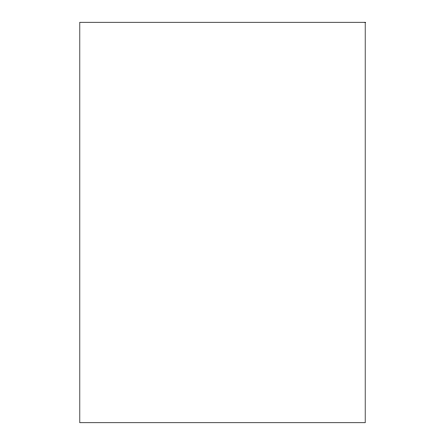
<?xml version="1.0" encoding="UTF-8"?>
<svg xmlns="http://www.w3.org/2000/svg" width="445" height="445" viewBox="0 0 445 445"><rect width="100%" height="100%" fill="white"/><g stroke="black" fill="none" stroke-linecap="round" stroke-linejoin="round"><path stroke-width="0.67" d="M365.178 22.25L79.822 22.25L79.822 422.75L365.178 422.75L365.178 22.25"/></g></svg>
